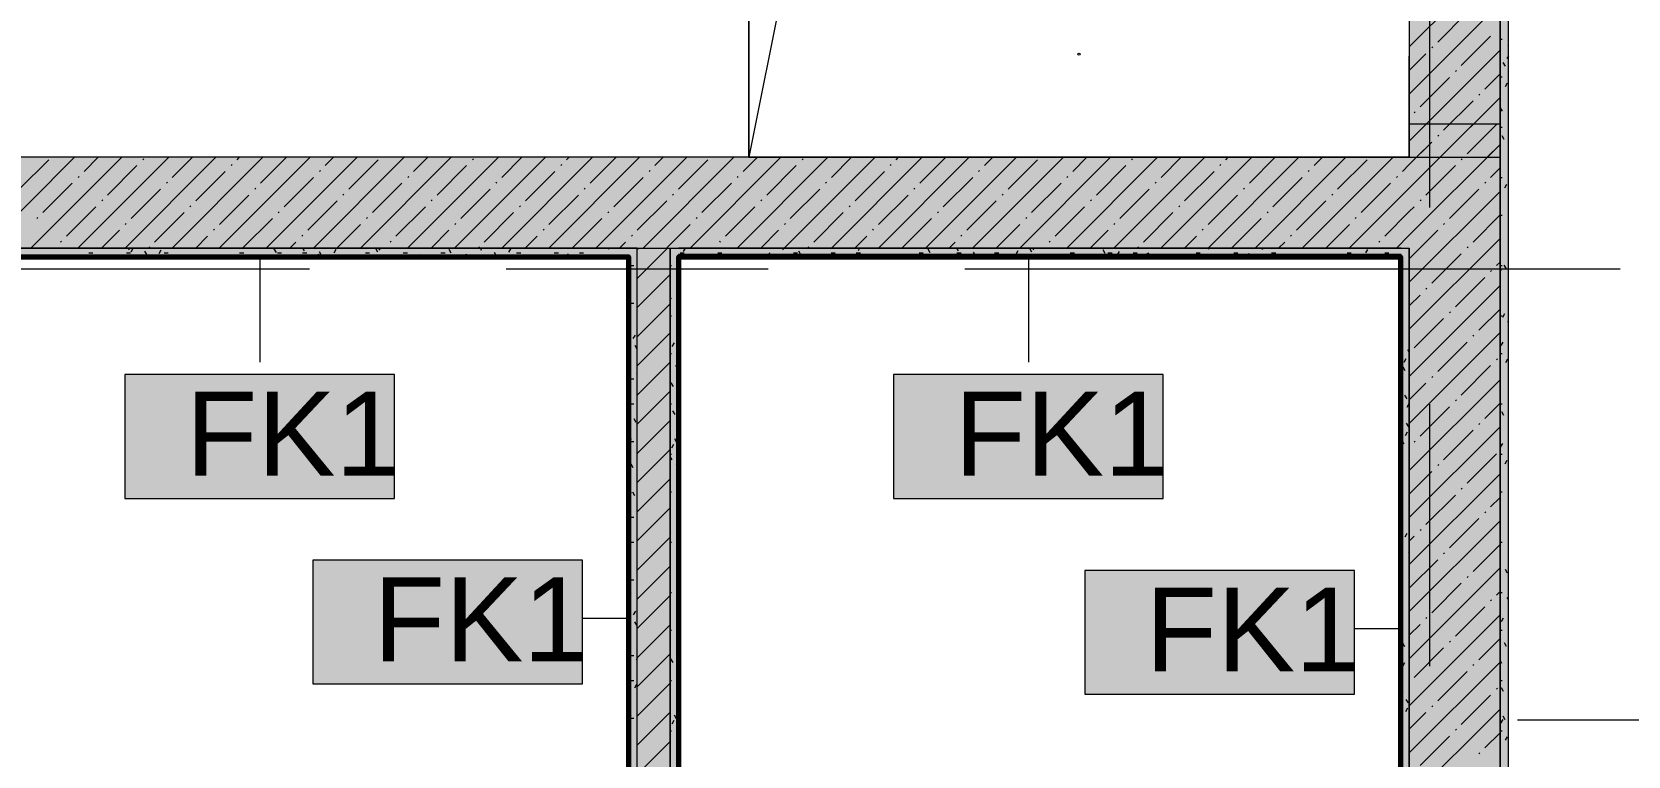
# Model space of a CAD drawing. Header units: millimetres. Extents: x -3817 to 677485, y -22715 to 103890.
# Drawn here: x 641549 to 645415, y 17695 to 19450 of the extents above; entities that cross this region are included whole.
import ezdxf

# ---------------------------------------------------------------- set-up
doc = ezdxf.new("R2010")
doc.units = ezdxf.units.MM
doc.layers.add('PDF _Геометрия', color=7, linetype='Continuous', true_color=0x1d1d1d)
doc.layers.add('PDF _Сплошная заливка', color=7, linetype='Continuous', true_color=0xffffff)
doc.layers.add('PDF _Текст', color=7, linetype='Continuous')
doc.styles.add('PDF GOST-Common', font='arial.ttf')

msp = doc.modelspace()

# ---------------------------------------------------------------- hatches: boundary and pattern name
at = {"layer": 'PDF _Сплошная заливка', "transparency": 33554559}
for points in [[(644885.5, 15495.9), (645050.5, 15495.9), (645050.5, 15503.9), (645105.5, 15503.9), (645105.5, 19225.9), (644885.5, 19225.9), (644885.5, 15515.9)], [(643115.5, 18925.9), (644885.5, 18925.9), (644885.5, 19145.9), (638455.5, 19145.9), (638455.5, 19035.9), (638565.5, 19035.9), (638565.5, 18925.9), (643095.5, 18925.9)], [(643015.5, 18905.9), (643015.5, 18925.9), (641265.5, 18925.9), (641265.5, 18905.9), (642995.5, 18905.9)], [(643015.5, 15495.9), (643095.5, 15495.9), (643095.5, 18925.9), (643015.5, 18925.9), (643015.5, 15515.9)], [(644865.5, 15515.9), (644885.5, 15515.9), (644885.5, 18925.9), (644865.5, 18925.9), (644865.5, 15516.9)], [(642995.5, 15515.9), (643015.5, 15515.9), (643015.5, 18905.9), (642995.5, 18905.9), (642995.5, 15516.9)]]:
    msp.add_hatch(color=256, dxfattribs=at).paths.add_polyline_path(points)

# ---------------------------------------------------------------- linework, layer by layer
at = {"layer": 'PDF _Геометрия', "color": 9, "lineweight": 9, "true_color": 0xc0c0c0}
for points in [[(645105.5, 15503.9), (645105.5, 15515.9), (645125.5, 15515.9), (645125.5, 23005.9), (645405.5, 23005.9), (645405.5, 23025.9), (645405.5, 23275.9), (645385.5, 23275.9), (645385.5, 23025.9), (645385.5, 23275.9), (645385.5, 28975.9), (645385.5, 29205.9), (645385.5, 29225.9), (636926.1, 29225.9)], [(643115.5, 18905.9), (644865.5, 18905.9)]]:
    msp.add_lwpolyline(points, dxfattribs=at)
at = {"layer": 'PDF _Геометрия', "color": 253, "lineweight": 9, "true_color": 0xaaaaaa}
for points in [[(644935.5, 19024), (644935.5, 21291), (644935.5, 23791)], [(640633.9, 18875.9), (642221.4, 18875.9)], [(642697.7, 18875.9), (643332.7, 18875.9)], [(643808.9, 18875.9), (645396.4, 18875.9)], [(644935.5, 17912.8), (644935.5, 18547.8)]]:
    msp.add_lwpolyline(points, dxfattribs=at)
at = {"layer": 'PDF _Геометрия', "color": 7, "lineweight": 9}
for points in [[(644885.5, 19745.9), (644885.5, 23275.9), (644885.5, 19745.9), (644885.5, 19725.9), (644885.5, 19645.9), (643285.5, 19645.9), (643285.5, 19145.9), (644885.5, 19145.9), (644885.5, 19391.1), (644885.5, 19145.9), (643285.5, 19145.9), (643285.5, 19645.9), (644885.5, 19645.9), (643368.8, 19562.5), (643285.5, 19145.9), (643285.5, 19645.9)], [(643015.5, 15515.9), (643015.5, 18905.9), (643015.5, 18925.9), (643095.5, 18925.9), (643115.5, 18925.9), (644865.5, 18925.9), (644885.5, 18925.9), (644885.5, 15515.9)], [(644865.5, 18925.9), (643115.5, 18925.9)], [(644885.5, 15495.9), (644355.5, 15495.9), (644885.5, 15495.9), (644885.5, 15515.9), (644885.5, 18925.9)], [(641286.5, 18905.9), (642994.5, 18905.9)], [(642101.1, 18905.4), (642101.1, 18649.5)], [(642995.5, 18905.9), (642995.5, 15516.9)], [(643115.5, 15495.9), (643345.5, 15495.9), (643115.5, 15495.9), (643095.5, 15495.9), (643015.5, 15495.9), (643015.5, 15515.9), (643015.5, 18905.9)], [(643115.5, 15515.9), (643115.5, 18904.9)], [(643962.8, 18905.4), (643962.8, 18649.5)], [(644865.5, 18904.9), (644865.5, 15516.9)], [(642995, 18027.9), (642882.5, 18027.9)], [(644865, 18002.9), (644752.5, 18002.9)], [(645147.3, 17782.7), (645479.8, 17782.7)]]:
    msp.add_lwpolyline(points, dxfattribs=at)
at = {"layer": 'PDF _Геометрия', "color": 9, "lineweight": 9, "true_color": 0xc0c0c0}
for points in [[(644885.5, 19145.9), (641485.5, 19145.9), (641485.5, 19645.9), (644885.5, 19645.9), (644885.5, 19145.9), (645105.5, 19145.9), (645105.5, 23025.9), (645105.5, 19225.9), (644885.5, 19225.9)], [(643015.5, 18925.9), (641265.5, 18925.9), (641065.5, 18925.9), (641065.5, 18055.9), (638565.5, 18055.9), (638565.5, 18925.9)], [(643095.5, 15495.9), (643095.5, 18925.9)]]:
    msp.add_lwpolyline(points, close=True, dxfattribs=at)
at = {"layer": 'PDF _Геометрия', "lineweight": 9}
for points in [[(644885.5, 19413.3), (645105.5, 19633.3)], [(644885.5, 19299.3), (645105.5, 19519.3)], [(644954.3, 19425.2), (645025.6, 19496.5)], [(644940.1, 19410.9), (644942.5, 19413.3)], [(645011.4, 19368.2), (645082.6, 19439.4)], [(644926.1, 19225.9), (644885.5, 19185.3), (645105.5, 19405.3)], [(644885.5, 19356.3), (644925.8, 19396.7)], [(644911.6, 19268.4), (644982.8, 19339.6)], [(644997.1, 19353.9), (644999.5, 19356.3)], [(645068.4, 19311.1), (645105.5, 19348.2)], [(645054.1, 19296.9), (645056.5, 19299.3)], [(644897.3, 19254.1), (644899.7, 19256.5)], [(644960.1, 19145.9), (645105.5, 19291.2)], [(644983.1, 19225.9), (644968.6, 19211.3), (645039.9, 19282.6)], [(644740.1, 18925.9), (644885.5, 19071.2), (645040.1, 19225.9)], [(645074.2, 19145.9), (645105.5, 19177.2), (644885.5, 18957.2), (644854.2, 18925.9)], [(644903.1, 19145.9), (644940.1, 19182.8), (644885.5, 19128.2), (644868.8, 19111.5)], [(641432.7, 18925.9), (641652.7, 19145.9)], [(641518.6, 19068.8), (641589.9, 19140.1)], [(641546.8, 18925.9), (641766.8, 19145.9)], [(641660.8, 18925.9), (641880.8, 19145.9)], [(641675.4, 19111.5), (641709.7, 19145.9)], [(641774.9, 18925.9), (641994.9, 19145.9)], [(641818, 19140.1), (641820.4, 19142.4)], [(641888.9, 18925.9), (642108.9, 19145.9)], [(641889.3, 19097.3), (641937.8, 19145.9)], [(642003, 18925.9), (642222.9, 19145.9)], [(642046.1, 19140.1), (642051.9, 19145.9)], [(642103.1, 19083), (642165.9, 19145.9)], [(642117, 18925.9), (642337, 19145.9)], [(642231, 18925.9), (642451, 19145.9)], [(642259.9, 19125.8), (642280, 19145.9)], [(642316.9, 19068.8), (642388.2, 19140.1)], [(642345.1, 18925.9), (642565.1, 19145.9)], [(642459.1, 18925.9), (642679.1, 19145.9)], [(642473.8, 19111.5), (642508.1, 19145.9)], [(642573.2, 18925.9), (642793.2, 19145.9)], [(642616.3, 19140.1), (642618.7, 19142.4)], [(642687.2, 18925.9), (642907.2, 19145.9)], [(642687.6, 19097.3), (642736.2, 19145.9)], [(642801.3, 18925.9), (643021.3, 19145.9)], [(642844.4, 19140.1), (642850.2, 19145.9)], [(642901.4, 19083), (642964.3, 19145.9)], [(642915.3, 18925.9), (643135.3, 19145.9)], [(643029.4, 18925.9), (643249.4, 19145.9)], [(643058.3, 19125.8), (643078.3, 19145.9)], [(643115.3, 19068.8), (643186.6, 19140.1)], [(643143.4, 18925.9), (643363.4, 19145.9)], [(643257.5, 18925.9), (643477.5, 19145.9)], [(643272.1, 19111.5), (643306.4, 19145.9)], [(643371.5, 18925.9), (643591.5, 19145.9)], [(643414.7, 19140.1), (643417, 19142.4)], [(643485.6, 18925.9), (643705.6, 19145.9)], [(643486, 19097.3), (643534.5, 19145.9)], [(643599.6, 18925.9), (643819.6, 19145.9)], [(643642.8, 19140.1), (643648.6, 19145.9)], [(643699.8, 19083), (643762.6, 19145.9)], [(643713.7, 18925.9), (643933.7, 19145.9)], [(643827.7, 18925.9), (644047.7, 19145.9)], [(643856.6, 19125.8), (643876.7, 19145.9)], [(643913.6, 19068.8), (643984.9, 19140.1)], [(643941.8, 18925.9), (644161.8, 19145.9)], [(644055.8, 18925.9), (644275.8, 19145.9)], [(644070.5, 19111.5), (644104.8, 19145.9)], [(644169.9, 18925.9), (644389.9, 19145.9)], [(644213, 19140.1), (644215.4, 19142.4)], [(644283.9, 18925.9), (644503.9, 19145.9)], [(644284.3, 19097.3), (644332.9, 19145.9)], [(644398, 18925.9), (644618, 19145.9)], [(644441.1, 19140.1), (644446.9, 19145.9)], [(644498.1, 19083), (644561, 19145.9)], [(644512, 18925.9), (644732, 19145.9)], [(644626.1, 18925.9), (644846.1, 19145.9)], [(644655, 19125.8), (644675, 19145.9)], [(644712, 19068.8), (644783.3, 19140.1)], [(645011.4, 19140.1), (645013.7, 19142.4)], [(641661.2, 19097.3), (641663.5, 19099.7)], [(641732.4, 19054.5), (641803.7, 19125.8)], [(641946.3, 19040.3), (642017.6, 19111.5)], [(642031.8, 19125.8), (642034.2, 19128.2)], [(642245.7, 19111.5), (642248, 19113.9)], [(642459.5, 19097.3), (642461.9, 19099.7)], [(642530.8, 19054.5), (642602.1, 19125.8)], [(642744.6, 19040.3), (642815.9, 19111.5)], [(642830.2, 19125.8), (642832.5, 19128.2)], [(643044, 19111.5), (643046.4, 19113.9)], [(643257.9, 19097.3), (643260.2, 19099.7)], [(643329.1, 19054.5), (643400.4, 19125.8)], [(643543, 19040.3), (643614.3, 19111.5)], [(643628.5, 19125.8), (643630.9, 19128.2)], [(643842.4, 19111.5), (643844.7, 19113.9)], [(644056.2, 19097.3), (644058.6, 19099.7)], [(644127.5, 19054.5), (644198.8, 19125.8)], [(644341.3, 19040.3), (644412.6, 19111.5)], [(644426.9, 19125.8), (644429.2, 19128.2)], [(644640.7, 19111.5), (644643.1, 19113.9)], [(644854.5, 19097.3), (644856.9, 19099.7)], [(644925.8, 19054.5), (644997.1, 19125.8)], [(645082.6, 19097.3), (645105.5, 19120.1)], [(641575.6, 19011.8), (641646.9, 19083)], [(641789.5, 18997.5), (641860.8, 19068.8)], [(641875, 19083), (641877.4, 19085.4)], [(642088.9, 19068.8), (642091.2, 19071.2)], [(642160.1, 19026), (642231.4, 19097.3)], [(642374, 19011.8), (642445.3, 19083)], [(642587.8, 18997.5), (642659.1, 19068.8)], [(642673.4, 19083), (642675.7, 19085.4)], [(642887.2, 19068.8), (642889.6, 19071.2)], [(642958.5, 19026), (643029.8, 19097.3)], [(643172.3, 19011.8), (643243.6, 19083)], [(643386.2, 18997.5), (643457.4, 19068.8)], [(643471.7, 19083), (643474.1, 19085.4)], [(643685.5, 19068.8), (643687.9, 19071.2)], [(643756.8, 19026), (643828.1, 19097.3)], [(643970.7, 19011.8), (644041.9, 19083)], [(644184.5, 18997.5), (644255.8, 19068.8)], [(644270, 19083), (644272.4, 19085.4)], [(644483.9, 19068.8), (644486.3, 19071.2)], [(644555.2, 19026), (644626.4, 19097.3)], [(644769, 19011.8), (644840.3, 19083)], [(644885.5, 18843.1), (645105.5, 19063.1)], [(644982.8, 18997.5), (645054.1, 19068.8)], [(645068.4, 19083), (645070.8, 19085.4)], [(641632.7, 18954.7), (641703.9, 19026)], [(641718.2, 19040.3), (641720.6, 19042.6)], [(641932, 19026), (641934.4, 19028.4)], [(642003.3, 18983.2), (642074.6, 19054.5)], [(642217.2, 18969), (642288.4, 19040.3)], [(642302.7, 19054.5), (642305.1, 19056.9)], [(642431, 18954.7), (642502.3, 19026)], [(642516.5, 19040.3), (642518.9, 19042.6)], [(642730.4, 19026), (642732.7, 19028.4)], [(642801.7, 18983.2), (642872.9, 19054.5)], [(643015.5, 18969), (643086.8, 19040.3)], [(643101, 19054.5), (643103.4, 19056.9)], [(643229.3, 18954.7), (643300.6, 19026)], [(643314.9, 19040.3), (643317.2, 19042.6)], [(643528.7, 19026), (643531.1, 19028.4)], [(643600, 18983.2), (643671.3, 19054.5)], [(643813.8, 18969), (643885.1, 19040.3)], [(643899.4, 19054.5), (643901.8, 19056.9)], [(644027.7, 18954.7), (644099, 19026)], [(644113.2, 19040.3), (644115.6, 19042.6)], [(644327.1, 19026), (644329.4, 19028.4)], [(644398.3, 18983.2), (644469.6, 19054.5)], [(644612.2, 18969), (644683.5, 19040.3)], [(644697.7, 19054.5), (644700.1, 19056.9)], [(644826, 18954.7), (644885.5, 19014.2), (644897.3, 19026)], [(644911.6, 19040.3), (644913.9, 19042.6)], [(641561.4, 18997.5), (641563.7, 18999.9)], [(641775.2, 18983.2), (641777.6, 18985.6)], [(641846.5, 18940.5), (641917.8, 19011.8)], [(642060.3, 18926.2), (642131.6, 18997.5)], [(642145.9, 19011.8), (642148.2, 19014.1)], [(642359.7, 18997.5), (642362.1, 18999.9)], [(642573.6, 18983.2), (642575.9, 18985.6)], [(642644.8, 18940.5), (642716.1, 19011.8)], [(642858.7, 18926.2), (642930, 18997.5)], [(642944.2, 19011.8), (642946.6, 19014.1)], [(643158.1, 18997.5), (643160.4, 18999.9)], [(643371.9, 18983.2), (643374.3, 18985.6)], [(643443.2, 18940.5), (643514.5, 19011.8)], [(643657, 18926.2), (643728.3, 18997.5)], [(643742.6, 19011.8), (643744.9, 19014.1)], [(643956.4, 18997.5), (643958.8, 18999.9)], [(644170.2, 18983.2), (644172.6, 18985.6)], [(644241.5, 18940.5), (644312.8, 19011.8)], [(644455.4, 18926.2), (644526.7, 18997.5)], [(644540.9, 19011.8), (644543.3, 19014.1)], [(644754.8, 18997.5), (644757.1, 18999.9)], [(644968.6, 18983.2), (644971, 18985.6)], [(645039.9, 18940.5), (645105.5, 19006.1)], [(641717.8, 18925.9), (641761, 18969)], [(641945.9, 18925.9), (641974.8, 18954.7)], [(641989.1, 18969), (641991.4, 18971.4)], [(642202.9, 18954.7), (642205.3, 18957.1)], [(642288.1, 18925.9), (642345.5, 18983.2)], [(642516.2, 18925.9), (642559.3, 18969)], [(642744.3, 18925.9), (642773.1, 18954.7)], [(642787.4, 18969), (642789.8, 18971.4)], [(643001.2, 18954.7), (643003.6, 18957.1)], [(643086.4, 18925.9), (643143.8, 18983.2)], [(643314.5, 18925.9), (643357.6, 18969)], [(643542.6, 18925.9), (643571.5, 18954.7)], [(643585.7, 18969), (643588.1, 18971.4)], [(643799.6, 18954.7), (643802, 18957.1)], [(643884.8, 18925.9), (643942.2, 18983.2)], [(644112.9, 18925.9), (644156, 18969)], [(644341, 18925.9), (644369.8, 18954.7)], [(644384.1, 18969), (644386.5, 18971.4)], [(644597.9, 18954.7), (644600.3, 18957.1)], [(644683.1, 18925.9), (644740.5, 18983.2)], [(644885.5, 18900.1), (644954.3, 18969)], [(644885.5, 18729.1), (645105.5, 18949.1)], [(641603.8, 18925.9), (641604.1, 18926.2)], [(641618.4, 18940.5), (641620.8, 18942.8)], [(641832.2, 18926.2), (641834.6, 18928.6)], [(642174, 18925.9), (642188.6, 18940.5)], [(642402.1, 18925.9), (642402.5, 18926.2)], [(642416.7, 18940.5), (642419.1, 18942.8)], [(642630.6, 18926.2), (642633, 18928.6)], [(642972.4, 18925.9), (642987, 18940.5)], [(643015.5, 18923.2), (643018.1, 18925.9)], [(643015.5, 18852.5), (643088.8, 18925.9)], [(643200.5, 18925.9), (643200.8, 18926.2)], [(643215.1, 18940.5), (643217.5, 18942.8)], [(643428.9, 18926.2), (643431.3, 18928.6)], [(643770.7, 18925.9), (643785.3, 18940.5)], [(643998.8, 18925.9), (643999.2, 18926.2)], [(644013.4, 18940.5), (644015.8, 18942.8)], [(644227.3, 18926.2), (644229.6, 18928.6)], [(644569.1, 18925.9), (644583.7, 18940.5)], [(644797.2, 18925.9), (644797.5, 18926.2)], [(644811.8, 18940.5), (644814.1, 18942.8)], [(644940.1, 18840.7), (645011.4, 18912)], [(645025.6, 18926.2), (645028, 18928.6)], [(645082.6, 18869.2), (645085, 18871.6)], [(645096.9, 18883.5), (645105.5, 18892)], [(643015.5, 18781.8), (643095.5, 18861.8)], [(644885.5, 18615), (645105.5, 18835)], [(644925.8, 18826.4), (644928.2, 18828.8)], [(644997.1, 18783.7), (645068.4, 18854.9)], [(643015.5, 18711.1), (643095.5, 18791.1)], [(644885.5, 18786.1), (644911.6, 18812.2)], [(644897.3, 18683.9), (644968.6, 18755.1)], [(644982.8, 18769.4), (644985.2, 18771.8)], [(645054.1, 18726.6), (645105.5, 18778)], [(643015.5, 18640.4), (643095.5, 18720.4)], [(644885.5, 18501), (645105.5, 18721)], [(645039.9, 18712.4), (645042.2, 18714.7)], [(644954.3, 18626.8), (645025.6, 18698.1)], [(643015.5, 18569.6), (643095.5, 18649.6)], [(645011.4, 18569.8), (645082.6, 18641.1)], [(645096.9, 18655.4), (645099.3, 18657.7)], [(644885.5, 18386.9), (645105.5, 18606.9)], [(644885.5, 18558), (644925.8, 18598.3)], [(644940.1, 18612.6), (644942.5, 18615)], [(643015.5, 18498.9), (643095.5, 18578.9)], [(644911.6, 18470), (644982.8, 18541.3)], [(644997.1, 18555.6), (644999.5, 18557.9)], [(645068.4, 18512.8), (645105.5, 18549.9)], [(643015.5, 18428.2), (643095.5, 18508.2)], [(644885.5, 18272.9), (645105.5, 18492.9)], [(644968.6, 18413), (645039.9, 18484.3)], [(645054.1, 18498.5), (645056.5, 18500.9)], [(644897.3, 18455.8), (644899.7, 18458.1)], [(643015.5, 18357.5), (643095.5, 18437.5)], [(645025.6, 18356), (645096.9, 18427.3)], [(643015.5, 18286.8), (643095.5, 18366.8)], [(644885.5, 18329.9), (644940.1, 18384.5)], [(644885.5, 18158.8), (645105.5, 18378.8)], [(644954.3, 18398.7), (644956.7, 18401.1)], [(644925.8, 18256.2), (644997.1, 18327.5)], [(645011.4, 18341.7), (645013.7, 18344.1)], [(643015.5, 18216.1), (643095.5, 18296.1)], [(645082.6, 18298.9), (645105.5, 18321.8)], [(644885.5, 18044.8), (645105.5, 18264.8)], [(644982.8, 18199.2), (645054.1, 18270.4)], [(645068.4, 18284.7), (645070.8, 18287.1)], [(643015.5, 18145.4), (643095.5, 18225.4)], [(644885.5, 18215.8), (644897.3, 18227.7)], [(644911.6, 18241.9), (644913.9, 18244.3)], [(644968.6, 18184.9), (644971, 18187.3)], [(645039.9, 18142.1), (645105.5, 18207.7)], [(643015.5, 18074.7), (643095.5, 18154.7)], [(644885.5, 18101.8), (644954.3, 18170.6)], [(644885.5, 17930.7), (645105.5, 18150.7)], [(644940.1, 18042.3), (645011.4, 18113.6)], [(645025.6, 18127.9), (645028, 18130.2)], [(643015.5, 18004), (643095.5, 18084)], [(644997.1, 17985.3), (645068.4, 18056.6)], [(645082.6, 18070.9), (645085, 18073.2)], [(645096.9, 18085.1), (645105.5, 18093.7)], [(644885.5, 17816.7), (645105.5, 18036.7)], [(644925.8, 18028.1), (644928.2, 18030.5)], [(643015.5, 17933.2), (643095.5, 18013.2)], [(644885.5, 17987.7), (644911.6, 18013.8)], [(645054.1, 17928.3), (645105.5, 17979.6)], [(643015.5, 17862.5), (643095.5, 17942.5)], [(644897.3, 17885.5), (644968.6, 17956.8)], [(644982.8, 17971.1), (644985.2, 17973.4)], [(644885.5, 17702.6), (645105.5, 17922.6)], [(645039.9, 17914), (645042.2, 17916.4)], [(643015.5, 17791.8), (643095.5, 17871.8)], [(644954.3, 17828.5), (645025.6, 17899.8)], [(645011.4, 17771.5), (645082.6, 17842.8)], [(645096.9, 17857), (645099.3, 17859.4)], [(643015.5, 17721.1), (643095.5, 17801.1)], [(644885.5, 17588.6), (645105.5, 17808.6)], [(644885.5, 17759.6), (644925.8, 17800)], [(644940.1, 17814.2), (644942.5, 17816.6)], [(644997.1, 17757.2), (644999.5, 17759.6)], [(645068.4, 17714.4), (645105.5, 17751.5)], [(643015.5, 17650.4), (643095.5, 17730.4)], [(644911.6, 17671.7), (644982.8, 17743)], [(645054.1, 17700.2), (645056.5, 17702.6)]]:
    msp.add_lwpolyline(points, dxfattribs=at)
at = {"layer": 'PDF _Геометрия', "color": 253, "lineweight": 9, "true_color": 0x9b9b9b}
for points in [[(645105.5, 19432.3), (645110.5, 19432.3)], [(645125.5, 19415.8), (645124.5, 19417.5)], [(645118.4, 19367.1), (645113.3, 19375.8)], [(645125.5, 19392), (645121.5, 19385.1)], [(645105.5, 19340.9), (645110.5, 19340.9)], [(645107.2, 19325.5), (645105.5, 19328.5)], [(645122.4, 19325.8), (645117.4, 19317.1)], [(645111.3, 19257.4), (645106.3, 19266.1)], [(645105.5, 19219), (645110.5, 19219)], [(645115.4, 19189.4), (645110.4, 19198.1)], [(645105.5, 19097.1), (645110.5, 19097.1)], [(645121.3, 19080.1), (645116.3, 19071.4)], [(645105.5, 19005.6), (645110.5, 19005.6)], [(641642.4, 18906.5), (641642, 18905.9)], [(641686.7, 18914.2), (641696.7, 18914.2)], [(641778.1, 18914.2), (641788.2, 18914.2)], [(641785.9, 18921.3), (641783.2, 18925.9)], [(641793.7, 18924.8), (641788.7, 18916.1)], [(641827.5, 18910.1), (641822.5, 18918.8)], [(641861.7, 18920.7), (641856.7, 18912)], [(641869.6, 18914.2), (641879.6, 18914.2)], [(642052.4, 18914.2), (642062.5, 18914.2)], [(642141.3, 18915.3), (642136.2, 18924)], [(642143.9, 18914.2), (642153.9, 18914.2)], [(642204.8, 18914.2), (642214.9, 18914.2)], [(642209.3, 18919.4), (642205.6, 18925.9)], [(642243.5, 18911.4), (642240.3, 18905.9)], [(642250.9, 18908.2), (642245.9, 18916.9)], [(642285.2, 18922.6), (642280.2, 18913.9)], [(642322.3, 18925.9), (642321.8, 18925)], [(642357.2, 18914.2), (642367.3, 18914.2)], [(642387, 18916.4), (642382, 18925.1)], [(642392.7, 18925.9), (642389.8, 18920.9)], [(642448.7, 18914.2), (642458.7, 18914.2)], [(642489.3, 18910.3), (642486.7, 18905.9)], [(642540.1, 18914.2), (642550.2, 18914.2)], [(642557.3, 18906.2), (642557.1, 18905.9)], [(642564.7, 18913.4), (642559.7, 18922.1)], [(642604.2, 18905.9), (642601.3, 18911)], [(642639, 18925.9), (642635.6, 18919.9)], [(642674.4, 18906.3), (642669.3, 18915)], [(642708.6, 18924.5), (642703.6, 18915.8)], [(642723, 18914.2), (642733.1, 18914.2)], [(642814.4, 18914.2), (642824.5, 18914.2)], [(642850.6, 18905.9), (642847, 18912.1)], [(642875.4, 18914.2), (642885.5, 18914.2)], [(642946.5, 18922.7), (642944.7, 18925.9)], [(643119.2, 18914.2), (643129.3, 18914.2)], [(643131.8, 18925.9), (643127, 18917.7)], [(643210.7, 18914.2), (643220.7, 18914.2)], [(643237.3, 18925.9), (643236.7, 18924.7)], [(643336.2, 18914.1), (643331.4, 18905.9)], [(643369.9, 18920.8), (643367, 18925.9)], [(643393.6, 18914.2), (643403.6, 18914.2)], [(643404.2, 18910), (643401.8, 18905.9)], [(643411.6, 18909.6), (643406.5, 18918.3)], [(643483.7, 18925.9), (643482.4, 18923.6)], [(643485, 18914.2), (643495.1, 18914.2)], [(643546, 18914.2), (643556, 18914.2)], [(643554.1, 18925.9), (643550.5, 18919.6)], [(643649.9, 18908.9), (643648.1, 18905.9)], [(643698.4, 18914.2), (643708.4, 18914.2)], [(643725.3, 18914.8), (643720.3, 18923.5)], [(643793.4, 18918.9), (643789.3, 18925.9)], [(643789.8, 18914.2), (643799.9, 18914.2)], [(643835, 18907.7), (643830, 18916.4)], [(643881.2, 18914.2), (643891.3, 18914.2)], [(643937.3, 18919), (643932.3, 18910.3)], [(643971.1, 18915.9), (643966, 18924.6)], [(643976.4, 18925.9), (643973.9, 18921.5)], [(644064.1, 18914.2), (644074.2, 18914.2)], [(644141.4, 18906.8), (644140.9, 18905.9)], [(644148.8, 18912.9), (644143.7, 18921.6)], [(644155.6, 18914.2), (644165.6, 18914.2)], [(644183, 18917.9), (644178, 18909.2)], [(644188, 18905.9), (644185.4, 18910.4)], [(644216.5, 18914.2), (644226.6, 18914.2)], [(644251.1, 18913.8), (644246.5, 18905.9)], [(644258.4, 18905.9), (644253.4, 18914.5)], [(644368.9, 18914.2), (644379, 18914.2)], [(644398.8, 18925.9), (644397.3, 18923.3)], [(644434.4, 18905.9), (644431.1, 18911.5)], [(644460.4, 18914.2), (644470.4, 18914.2)], [(644496.8, 18912.7), (644492.8, 18905.9)], [(644530.6, 18922.2), (644528.4, 18925.9)], [(644551.8, 18914.2), (644561.9, 18914.2)], [(644564.8, 18908.7), (644563.2, 18905.9)], [(644610.4, 18905.9), (644608.8, 18908.6)], [(644734.7, 18914.2), (644744.7, 18914.2)], [(644784.2, 18922.8), (644779.1, 18914.1)], [(644821.1, 18925.9), (644820.8, 18925.2)], [(644826.1, 18914.2), (644836.2, 18914.2)], [(642997.3, 18883.7), (643007.4, 18883.7)], [(643095.5, 18883.7), (643098.8, 18883.7)], [(645105.5, 18883.7), (645110.5, 18883.7)], [(645109.1, 18876), (645105.5, 18869.7)], [(645120.6, 18875.6), (645115.5, 18884.3)], [(644885.5, 18854.4), (644884.7, 18853.1)], [(644885.5, 18856.1), (644885, 18856.9)], [(642997.3, 18792.3), (643007.4, 18792.3)], [(643097.5, 18805.5), (643095.5, 18802.1)], [(643115.5, 18812.9), (643112.1, 18818.7)], [(644865.5, 18822.7), (644866.7, 18822.7)], [(642999, 18756.8), (642995.5, 18750.8)], [(643095.5, 18761.8), (643098.8, 18761.8)], [(645105.5, 18761.8), (645110.5, 18761.8)], [(645116.2, 18766.3), (645111.1, 18757.6)], [(643010.1, 18715.2), (643005.1, 18706.5)], [(645125.5, 18745.2), (645123.7, 18748.3)], [(643015.5, 18681.3), (643010.6, 18689.7)], [(643104.6, 18695.9), (643099.5, 18687.2)], [(644865.5, 18700.8), (644866.7, 18700.8)], [(644866.3, 18699.4), (644865.5, 18697.9)], [(644885.5, 18673.2), (644882, 18679.2)], [(645112.1, 18698.3), (645107.1, 18689.6)], [(643095.5, 18670.3), (643098.8, 18670.3)], [(643114.1, 18632.3), (643109.1, 18641)], [(644875.9, 18628.8), (644870.9, 18637.5)], [(644877.5, 18657.7), (644872.5, 18649)], [(645105.5, 18670.3), (645110.5, 18670.3)], [(645106.4, 18656.3), (645105.5, 18657.9)], [(645123.2, 18656.6), (645118.2, 18647.9)], [(642997.3, 18609.4), (643007.4, 18609.4)], [(643015.5, 18620.3), (643014.7, 18621.7)], [(643103, 18590.7), (643098, 18599.4)], [(644865.5, 18609.4), (644866.7, 18609.4)], [(644880, 18560.8), (644875, 18569.5)], [(642997.3, 18548.4), (643007.4, 18548.4)], [(643095.5, 18548.4), (643098.8, 18548.4)], [(643107.1, 18522.6), (643102, 18531.3)], [(644884.6, 18548.1), (644879.5, 18539.4)], [(645105.5, 18548.4), (645110.5, 18548.4)], [(645114.6, 18520.2), (645109.6, 18528.9)], [(643012.6, 18503.3), (643007.6, 18512)], [(644865.5, 18487.5), (644866.7, 18487.5)], [(644884.1, 18492.7), (644879.1, 18501.5)], [(643001.5, 18461.7), (642996.4, 18470.4)], [(642997.3, 18457), (643007.4, 18457)], [(643103.5, 18450.1), (643098.4, 18441.4)], [(643111.1, 18454.6), (643106.1, 18463.3)], [(644872.9, 18451.1), (644867.9, 18459.8)], [(644880.5, 18480), (644875.5, 18471.3)], [(645111, 18452.5), (645106, 18443.8)], [(643095.5, 18426.5), (643098.8, 18426.5)], [(643100, 18413), (643095.5, 18420.8)], [(643114.6, 18408.5), (643109.6, 18399.8)], [(645105.5, 18426.5), (645110.5, 18426.5)], [(645122.1, 18410.9), (645117.1, 18402.2)], [(643005.6, 18393.6), (643000.5, 18402.4)], [(644865.5, 18365.5), (644866.7, 18365.5)], [(643000.9, 18333.4), (642995.8, 18324.7)], [(643009.6, 18325.6), (643004.6, 18334.3)], [(643095.5, 18335.1), (643098.8, 18335.1)], [(644865.9, 18341.4), (644865.5, 18342.1)], [(645105.5, 18335.1), (645110.5, 18335.1)], [(642998.5, 18284), (642995.5, 18289.2)], [(642997.3, 18274.1), (643007.4, 18274.1)], [(644869.9, 18273.4), (644865.5, 18281.1)], [(644865.5, 18274.1), (644866.7, 18274.1)], [(642997.3, 18213.1), (643007.4, 18213.1)], [(643097, 18235.3), (643095.5, 18237.9)], [(643095.5, 18213.1), (643098.8, 18213.1)], [(643115.5, 18227.1), (643112.6, 18222.1)], [(644879.4, 18234.3), (644874.4, 18225.6)], [(645105.5, 18213.1), (645110.5, 18213.1)], [(644885.5, 18185.5), (644884.2, 18187.7)], [(643115.5, 18142.3), (643111.3, 18149.5)], [(644865.5, 18152.2), (644866.7, 18152.2)], [(645105.8, 18138.8), (645105.5, 18138.2)], [(645123.8, 18138.4), (645118.8, 18147.1)], [(642995.5, 18106.3), (642995.5, 18106.3)], [(642997.3, 18121.7), (643007.4, 18121.7)], [(642999.8, 18087.7), (642995.5, 18080.2)], [(643095.5, 18091.2), (643098.8, 18091.2)], [(645105.5, 18091.2), (645110.5, 18091.2)], [(645125.5, 18074.6), (645122.9, 18079.1)], [(643010.9, 18046), (643005.9, 18037.3)], [(643014.8, 18011.8), (643009.8, 18020.5)], [(644865.5, 18030.3), (644866.7, 18030.3)], [(644867.2, 18030.2), (644865.5, 18027.3)], [(645112.9, 18029.1), (645107.9, 18020.4)], [(643095.5, 17999.8), (643098.8, 17999.8)], [(643115.5, 17983.3), (643111.5, 17976.4)], [(645105.5, 17999.8), (645110.5, 17999.8)], [(644875.1, 17959.6), (644870.1, 17968.3)], [(645120.9, 17960.7), (645115.8, 17969.4)], [(642997.3, 17938.8), (643007.4, 17938.8)], [(643015.5, 17932), (643013, 17927.6)], [(643102.2, 17921.5), (643097.1, 17930.2)], [(644865.5, 17938.8), (644866.7, 17938.8)], [(644874.2, 17920.5), (644869.2, 17911.8)], [(645109.7, 17919.1), (645105.5, 17926.4)], [(642997.3, 17877.9), (643007.4, 17877.9)], [(643013.9, 17868.3), (643008.9, 17859.6)], [(643095.5, 17877.9), (643098.8, 17877.9)], [(645105.5, 17877.9), (645110.5, 17877.9)], [(644870.1, 17852.5), (644865.5, 17844.4)], [(644883.3, 17823.6), (644878.3, 17832.3)], [(645113.8, 17851.1), (645108.8, 17859.8)], [(643000.7, 17792.5), (642995.6, 17801.2)], [(642997.3, 17786.4), (643007.4, 17786.4)], [(643110.3, 17785.4), (643105.3, 17794.1)], [(644865.5, 17816.9), (644866.7, 17816.9)], [(644881.3, 17810.9), (644876.3, 17802.2)], [(645117.9, 17783), (645112.8, 17791.7)], [(643095.5, 17755.9), (643098.8, 17755.9)], [(643104.3, 17781), (643099.2, 17772.3)], [(645105.5, 17755.9), (645110.5, 17755.9)], [(645111.8, 17783.4), (645106.8, 17774.7)], [(645106.7, 17741.4), (645105.5, 17743.5)], [(645122.9, 17741.7), (645117.9, 17733)], [(644865.5, 17695), (644866.7, 17695)]]:
    msp.add_lwpolyline(points, dxfattribs=at)
at = {"layer": 'PDF _Геометрия', "lineweight": 9}
for points in [[(645096.9, 19225.6), (645025.6, 19154.3)], [(644956.7, 19199.5), (644954.3, 19197.1)]]:
    msp.add_lwpolyline(points, close=True, dxfattribs=at)
at = {"layer": 'PDF _Геометрия', "color": 7, "lineweight": 9}
for points in [[(645105.5, 15515.9), (645105.5, 19225.9)], [(642427.7, 18619.4), (641774.6, 18619.4), (641774.6, 18319.4), (642427.7, 18319.4)], [(644289.4, 18619.4), (643636.3, 18619.4), (643636.3, 18319.4), (644289.4, 18319.4)], [(642882.5, 18169.8), (642229.4, 18169.8), (642229.4, 17869.8), (642882.5, 17869.8)], [(644752.5, 18144.8), (644099.4, 18144.8), (644099.4, 17844.8), (644752.5, 17844.8)]]:
    msp.add_lwpolyline(points, close=True, dxfattribs=at)
at = {"layer": 'PDF _Геометрия', "color": 231, "lineweight": 9, "true_color": 0xff80c0}
for points in [[(642475.5, 15515.9), (642995.5, 15515.9), (642995.5, 15516.9), (642995.5, 18905.9), (642994.5, 18905.9), (641286.5, 18905.9), (641285.5, 18905.9), (641285.5, 15495.9), (641286.5, 15495.9), (641525.5, 15495.9)], [(643115.5, 18905.9), (643115.5, 18904.9), (643115.5, 15515.9), (643116.5, 15515.9), (643375.5, 15515.9)], [(644325.5, 15515.9), (644865.5, 15515.9), (644865.5, 15516.9), (644865.5, 18904.9), (644865.5, 18905.9)]]:
    msp.add_lwpolyline(points, dxfattribs=at)
at = {"layer": 'PDF _Геометрия', "color": 231, "lineweight": 70, "true_color": 0xff80c0}
for points in [[(641525.5, 15495.9), (641525.5, 15496.9), (641286.5, 15496.9), (641286.5, 18904.9), (642994.5, 18904.9), (642994.5, 15516.9), (642475.5, 15516.9), (642474.5, 15516.9), (642474.5, 15495.9), (642474.5, 15483.9)], [(644865.5, 18905.9), (643115.5, 18905.9)], [(643375.5, 15515.9), (643375.5, 15516.9), (643116.5, 15516.9), (643116.5, 18904.9), (644864.5, 18904.9), (644864.5, 15516.9), (644325.5, 15516.9), (644325.5, 15515.9)]]:
    msp.add_lwpolyline(points, dxfattribs=at)
at = {"layer": 'PDF _Геометрия', "color": 7, "lineweight": 9}
msp.add_circle((644085.5, 19395.9), 2.5, dxfattribs=at)
at = {"layer": 'PDF _Сплошная заливка', "lineweight": 35, "transparency": 33554559}
for points in [[(645105.5, 19145.9), (645105.5, 23275.9), (644885.5, 19145.9), (644885.5, 23275.9)], [(645125.5, 15515.9), (645125.5, 23025.9), (645105.5, 15515.9), (645105.5, 23025.9)], [(643115.5, 15495.9), (643115.5, 18925.9), (643095.5, 15495.9), (643095.5, 18925.9)], [(643115.5, 18905.9), (644865.5, 18905.9), (643115.5, 18925.9), (644865.5, 18925.9)]]:
    msp.add_solid(points, dxfattribs=at)
at = {"layer": 'PDF _Сплошная заливка', "color": 254, "lineweight": 35, "true_color": 0xffb9dc, "transparency": 33554559}
msp.add_solid([(644864.5, 18904.9), (644865.5, 18905.9), (643116.5, 18904.9)], dxfattribs=at)
at = {"layer": 'PDF _Сплошная заливка', "lineweight": 9, "transparency": 33554559}
for points in [[(642427.7, 18619.4), (641774.6, 18619.4), (642427.7, 18319.4), (641774.6, 18319.4)], [(644289.4, 18619.4), (643636.3, 18619.4), (644289.4, 18319.4), (643636.3, 18319.4)], [(642882.5, 18169.8), (642229.4, 18169.8), (642882.5, 17869.8), (642229.4, 17869.8)], [(644752.5, 18144.8), (644099.4, 18144.8), (644752.5, 17844.8), (644099.4, 17844.8)]]:
    msp.add_solid(points, dxfattribs=at)

# ---------------------------------------------------------------- texts
at = {"layer": 'PDF _Текст', "char_height": 203.2, "attachment_point": 4, "style": 'PDF GOST-Common'}
for insert in [(641921.7, 18476), (643783.4, 18476), (642376.5, 18026.4), (644246.5, 18001.4)]:
    msp.add_mtext('FK1', dxfattribs=dict(at, insert=insert))

doc.saveas('drawing.dxf')
